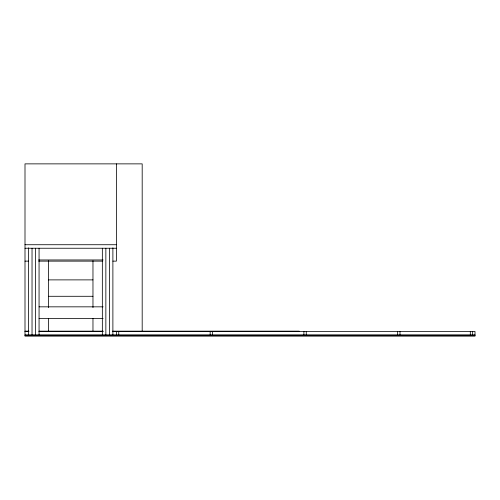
<?xml version="1.0" encoding="UTF-8"?>
<svg xmlns="http://www.w3.org/2000/svg" width="500" height="500" viewBox="0 0 500 500"><rect width="100%" height="100%" fill="white"/><g stroke="black" fill="none" stroke-linecap="round" stroke-linejoin="round"><path stroke-width="0.75" d="M25 244.725L116.406 244.725M25 248.244L116.406 248.244M38.638 259.962L103.125 259.962M25 261.131L28.519 261.131M38.675 261.131L102.737 261.131M112.888 261.131L116.406 261.131L116.406 163.869M48.438 279.881L92.969 279.881M48.438 296.288L92.969 296.288M39.062 306.837L103.125 306.837M39.062 318.556L103.125 318.556M25 331.15L28.906 331.15M39.062 331.15L103.125 331.15M112.5 331.15L299.219 331.15M25 331.444L28.906 331.444M38.938 331.444L103.125 331.444M112.5 331.444L475 331.444L475 336.131L25 336.131L25 163.869L142.188 163.869L142.188 331.062M25 334.963L475 334.963M25 335.256L475 335.256M472.656 331.444L472.656 334.963M470.312 331.444L470.312 334.963M400 331.444L400 334.963M397.656 331.444L397.656 334.963M306.25 331.444L306.25 334.963M303.906 331.444L303.906 334.963M212.5 331.444L212.5 334.963M210.156 331.444L210.156 334.963M118.75 331.444L118.75 334.963M116.406 331.444L116.406 334.963M112.888 247.85L112.888 334.963M109.375 248.244L109.375 334.963M105.856 248.244L105.856 334.963M102.344 248.244L102.344 334.963M92.969 260.744L92.969 307.619M92.969 318.556L92.969 331.056M48.438 260.744L48.438 307.619M48.438 318.556L48.438 331.056M39.062 248.244L39.062 334.963M35.55 248.244L35.55 334.963M32.031 248.244L32.031 334.963M28.519 247.85L28.519 334.963"/></g></svg>
